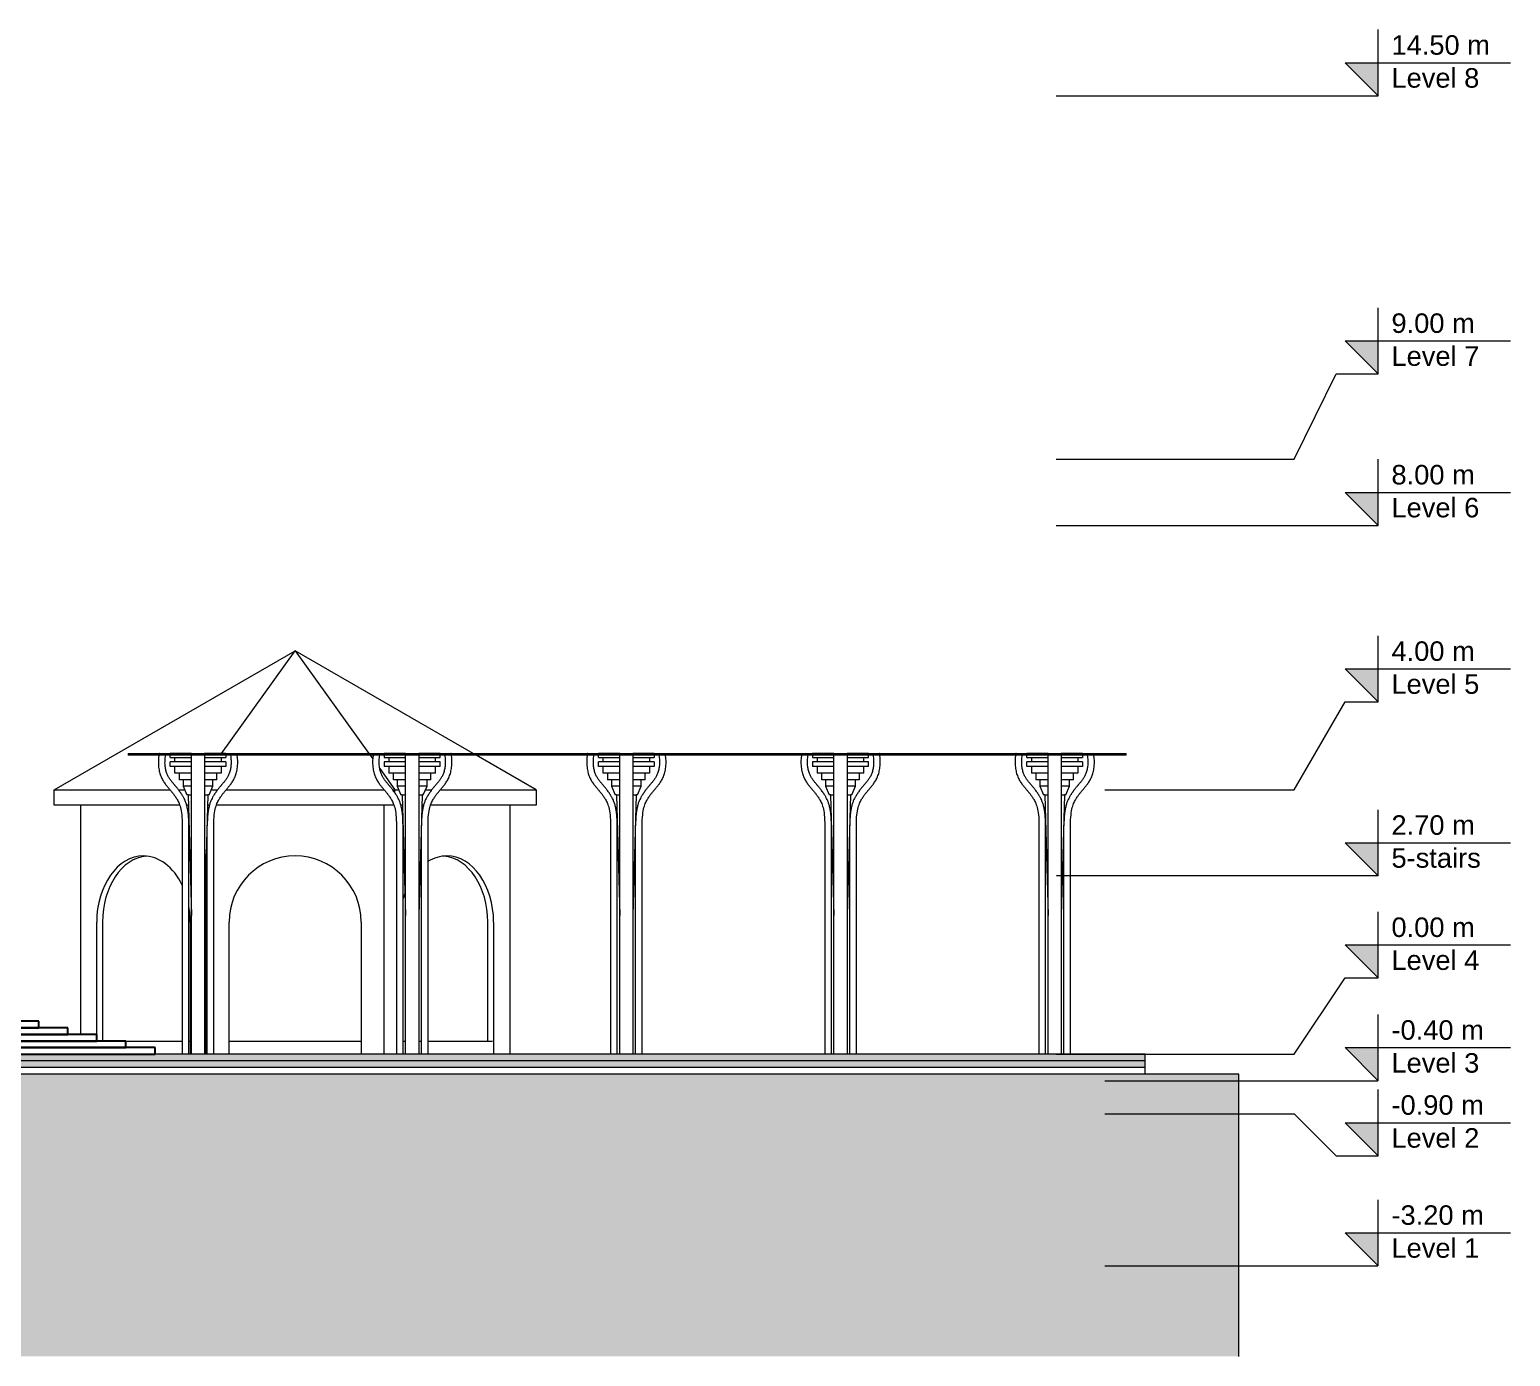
# Model space of a CAD drawing. Header units: millimetres. Extents: x -53195 to 48757, y -8729 to 15500.
# Drawn here: x 26356 to 48757, y -4570 to 15500 of the extents above; entities that cross this region are included whole.
import ezdxf

# ---------------------------------------------------------------- set-up
doc = ezdxf.new("R2010")
doc.units = ezdxf.units.MM
doc.linetypes.add('Centre', pattern=[31.75, 6.35, -4.7625, 15.875, -4.7625])
for name, color, linetype, lineweight in [('A-DETL-GENF', 92, 'Continuous', 9), ('A-DETL-THIN', 151, 'Continuous', 9), ('A-FLOR-FNSH', 192, 'Continuous', 35), ('A-FLOR-LEVL', 51, 'Continuous', 9), ('A-FLOR-MCUT', 51, 'Continuous', 9), ('A-FLOR-PATT', 8, 'Continuous', 35), ('A-GENM', 13, 'Continuous', 9), ('A-GLAZ-CURT', 52, 'Continuous', 9), ('A-ROOF', 132, 'Continuous', 9), ('I-WALL', 2, 'Continuous', 9), ('S-FNDN', 32, 'Continuous', 9)]:
    doc.layers.add(name, color=color, linetype=linetype, lineweight=lineweight)
doc.styles.add('Arial', font='arial.ttf', dxfattribs={"height": 295.05988})

# ---------------------------------------------------------------- blocks, each defined once
blk = doc.blocks.new('water view - water view-248773-Section 4')
at = {"layer": 'A-GENM', "lineweight": 25}
for p, q in [((24657, 1059), (24485, 1059)), ((26493, 500), (22650, 500)), ((22650, 500), (22650, 400)), ((26493, 400), (26493, 500)), ((27373, 300), (21770, 300)), ((21770, 300), (21770, 200)), ((26933, 400), (22210, 400)), ((22210, 400), (22210, 300)), ((22210, 300), (26933, 300)), ((22650, 400), (26493, 400)), ((26933, 300), (26933, 400)), ((27373, 200), (27373, 300)), ((28253, 100), (20889, 100)), ((20889, 100), (20889, 0)), ((20889, 0), (28253, 0)), ((27813, 200), (21329, 200)), ((21329, 200), (21329, 100)), ((21329, 100), (27813, 100)), ((21770, 200), (27373, 200)), ((27813, 100), (27813, 200)), ((28253, 0), (28253, 100))]:
    blk.add_line(p, q, dxfattribs=at)
blk.add_open_spline([(24485, 1059), (24488, 1056), (24493, 1050), (24501, 1042), (24508, 1036), (24514, 1031), (24519, 1028), (24523, 1024), (24528, 1021), (24533, 1018), (24538, 1016), (24543, 1014), (24549, 1012), (24554, 1010), (24560, 1009), (24566, 1009), (24571, 1009), (24577, 1009), (24583, 1009), (24588, 1010), (24594, 1012), (24598, 1014), (24602, 1015), (24606, 1017), (24612, 1020), (24618, 1024), (24622, 1026), (24625, 1028), (24628, 1030), (24633, 1035), (24639, 1040), (24648, 1048), (24653, 1054), (24657, 1059)], degree=3, knots=[0, 0, 0, 0, 0.055556, 0.111111, 0.166667, 0.194444, 0.222222, 0.25, 0.277778, 0.305556, 0.333333, 0.361111, 0.388889, 0.416667, 0.444444, 0.472222, 0.5, 0.527778, 0.555556, 0.583333, 0.611111, 0.638889, 0.652778, 0.666667, 0.708333, 0.75, 0.770833, 0.78125, 0.791667, 0.833333, 0.875, 0.916667, 1, 1, 1, 1], dxfattribs=at)
blk = doc.blocks.new('Family8 - COLUMN-249135-Section 4')
at = {"layer": 'A-GENM'}
for p, q in [((28319, 4549), (28316, 4550)), ((28478, 4524), (28478, 4490)), ((28803, 4550), (28480, 4550)), ((28480, 4490), (28803, 4490)), ((28550, 4490), (28550, 4426)), ((28803, 4550), (29003, 4550)), ((29326, 4550), (29003, 4550)), ((29003, 4490), (29326, 4490)), ((29257, 4426), (29257, 4490)), ((29328, 4490), (29328, 4524)), ((29492, 4550), (29489, 4549)), ((28478, 4426), (28478, 4351)), ((28803, 4426), (28480, 4426)), ((28803, 4351), (28480, 4351)), ((28550, 4351), (28550, 4251)), ((29326, 4426), (29003, 4426)), ((29326, 4351), (29003, 4351)), ((29257, 4251), (29257, 4351)), ((29328, 4351), (29328, 4426)), ((28803, 4251), (28551, 4251)), ((28618, 4251), (28618, 4152)), ((28803, 4152), (28620, 4152)), ((28678, 4152), (28678, 4057)), ((28678, 4057), (28734, 3923)), ((28803, 4057), (28678, 4057)), ((29255, 4251), (29003, 4251)), ((29186, 4152), (29003, 4152)), ((29128, 4057), (29003, 4057)), ((29072, 3923), (29128, 4057)), ((29128, 4057), (29128, 4152)), ((29188, 4152), (29188, 4251)), ((28752, 3923), (28734, 3923)), ((28753, 3923), (28803, 3923)), ((28753, 3923), (28803, 2100)), ((29053, 3923), (29003, 2100)), ((29003, 3923), (29053, 3923)), ((29072, 3923), (29054, 3923)), ((28665, 3456), (28665, 0)), ((28765, 0), (28765, 3456)), ((28803, 0), (28803, 3456)), ((29003, 3456), (29003, 0)), ((29043, 0), (29043, 3456)), ((29143, 0), (29143, 3456))]:
    blk.add_line(p, q, dxfattribs=at)
for points, knots in [([(28312, 4524), (28303, 4466), (28301, 4382), (28317, 4282), (28337, 4213), (28365, 4154), (28396, 4103), (28430, 4059), (28463, 4020), (28494, 3984), (28523, 3948), (28547, 3916), (28566, 3887), (28581, 3865), (28596, 3840), (28616, 3801), (28640, 3739), (28660, 3628), (28665, 3521), (28665, 3456)], [-2.610289, -2.610289, -2.610289, -2.610289, -2.321029, -2.155241, -1.989453, -1.823666, -1.657878, -1.49209, -1.326302, -1.160515, -0.994727, -0.828939, -0.746045, -0.663151, -0.580257, -0.497363, -0.331576, -0.165788, 0, 0, 0, 0]), ([(28765, 3456), (28765, 3524), (28761, 3609), (28748, 3701), (28736, 3760), (28720, 3810), (28702, 3853), (28687, 3883), (28674, 3904), (28667, 3916), (28662, 3924), (28656, 3933), (28650, 3943), (28642, 3955), (28631, 3970), (28618, 3988), (28602, 4009), (28586, 4028), (28571, 4048), (28558, 4063), (28547, 4076), (28536, 4089), (28523, 4104), (28508, 4123), (28493, 4142), (28474, 4167), (28457, 4195), (28442, 4225), (28432, 4249), (28423, 4276), (28415, 4305), (28410, 4337), (28404, 4383), (28403, 4444), (28409, 4498), (28413, 4524)], [0, 0, 0, 0, 0.165788, 0.248682, 0.331576, 0.414469, 0.497363, 0.580257, 0.621704, 0.663151, 0.683875, 0.704598, 0.746045, 0.787492, 0.828939, 0.911833, 0.994727, 1.077621, 1.160515, 1.243408, 1.284855, 1.326302, 1.409196, 1.49209, 1.574984, 1.657878, 1.823666, 1.90656, 1.989453, 2.072347, 2.155241, 2.238135, 2.321029, 2.486817, 2.637193, 2.637193, 2.637193, 2.637193]), ([(28803, 3456), (28803, 3521), (28803, 3628), (28803, 3739), (28803, 3801), (28803, 3840), (28803, 3865), (28803, 3887), (28803, 3916), (28803, 3948), (28803, 3984), (28803, 4020), (28803, 4059), (28803, 4103), (28803, 4154), (28803, 4213), (28803, 4282), (28803, 4382), (28803, 4466), (28803, 4524)], [0, 0, 0, 0, 0.165788, 0.331576, 0.497363, 0.580257, 0.663151, 0.746045, 0.828939, 0.994727, 1.160515, 1.326302, 1.49209, 1.657878, 1.823666, 1.989453, 2.155241, 2.321029, 2.610289, 2.610289, 2.610289, 2.610289]), ([(29003, 4524), (29003, 4466), (29003, 4382), (29003, 4282), (29003, 4213), (29003, 4154), (29003, 4103), (29003, 4059), (29003, 4020), (29003, 3984), (29003, 3948), (29003, 3916), (29003, 3887), (29003, 3865), (29003, 3840), (29003, 3801), (29003, 3739), (29003, 3628), (29003, 3521), (29003, 3456)], [-2.610289, -2.610289, -2.610289, -2.610289, -2.321029, -2.155241, -1.989453, -1.823666, -1.657878, -1.49209, -1.326302, -1.160515, -0.994727, -0.828939, -0.746045, -0.663151, -0.580257, -0.497363, -0.331576, -0.165788, 0, 0, 0, 0]), ([(29395, 4524), (29400, 4498), (29405, 4444), (29404, 4383), (29399, 4337), (29393, 4305), (29385, 4276), (29376, 4249), (29366, 4225), (29351, 4195), (29334, 4167), (29315, 4142), (29301, 4123), (29285, 4104), (29272, 4089), (29261, 4076), (29250, 4063), (29237, 4048), (29222, 4028), (29206, 4009), (29190, 3988), (29177, 3970), (29167, 3955), (29159, 3943), (29152, 3933), (29147, 3924), (29141, 3916), (29134, 3904), (29122, 3883), (29106, 3853), (29088, 3810), (29073, 3760), (29060, 3701), (29047, 3609), (29043, 3524), (29043, 3456)], [-2.637193, -2.637193, -2.637193, -2.637193, -2.486817, -2.321029, -2.238135, -2.155241, -2.072347, -1.989453, -1.90656, -1.823666, -1.657878, -1.574984, -1.49209, -1.409196, -1.326302, -1.284855, -1.243408, -1.160515, -1.077621, -0.994727, -0.911833, -0.828939, -0.787492, -0.746045, -0.704598, -0.683875, -0.663151, -0.621704, -0.580257, -0.497363, -0.414469, -0.331576, -0.248682, -0.165788, 0, 0, 0, 0]), ([(29143, 3456), (29143, 3521), (29148, 3628), (29169, 3739), (29192, 3801), (29212, 3840), (29227, 3865), (29242, 3887), (29261, 3916), (29285, 3948), (29314, 3984), (29345, 4020), (29378, 4059), (29412, 4103), (29444, 4154), (29471, 4213), (29492, 4282), (29507, 4382), (29505, 4466), (29496, 4524)], [0, 0, 0, 0, 0.165788, 0.331576, 0.497363, 0.580257, 0.663151, 0.746045, 0.828939, 0.994727, 1.160515, 1.326302, 1.49209, 1.657878, 1.823666, 1.989453, 2.155241, 2.321029, 2.610289, 2.610289, 2.610289, 2.610289])]:
    blk.add_open_spline(points, degree=3, knots=knots, dxfattribs=at)
blk = doc.blocks.new('System Panel - Glazed-249321-Section 4')
at = {"layer": 'A-GLAZ-CURT'}
for p, q in [((27846, 4549), (42946, 4549)), ((27846, 4549), (27846, 4524)), ((42946, 4524), (27846, 4524)), ((42946, 4524), (42946, 4549))]:
    blk.add_line(p, q, dxfattribs=at)
blk = doc.blocks.new('标高 - M_Level Head - Triangle Spot-152738-Section 4')
at = {"layer": 'A-FLOR-LEVL'}
blk.add_hatch(color=256, dxfattribs=at).paths.add_polyline_path([(46757, -2700), (46757, -3200), (46257, -2700)], flags=0)
for p, q in [((46757, -3200), (46757, -2200)), ((46257, -2700), (46757, -3200)), ((46257, -2700), (48757, -2700))]:
    blk.add_line(p, q, dxfattribs=at)

msp = doc.modelspace()

# ---------------------------------------------------------------- hatches: boundary and pattern name
at = {"layer": 'A-DETL-GENF'}
h = msp.add_hatch(dxfattribs=at)
h.set_pattern_fill('FP_4', style=0, pattern_type=2)
h.set_pattern_definition([(0, (-5970.54, 5575), (635, 635), [635, -635]), (0, (-5970.54, 5813.1), (635, 635), [635, -635]), (0, (-5970.54, 6051.25), (635, 635), [635, -635]), (90, (-5891.17, 6130.6), (-635, 635), [635, -635]), (90, (-5653.04, 6130.6), (-635, 635), [635, -635]), (90, (-5414.9, 6130.6), (-635, 635), [635, -635])])
h.paths.add_polyline_path([(567, -4570), (44650, -4570), (44650, -300), (11605, -300), (11603, -900), (860, -900), (860, -1100), (-2048, -1100), (-2048, -3350), (-31904, -3350), (-31904, -800), (-53195, -800), (-53195, -4570), (-2702, -4570)], flags=0)
at = {"layer": 'A-FLOR-PATT', "lineweight": 9}
h = msp.add_hatch(dxfattribs=at)
h.set_pattern_fill('FP_2', color=256, style=0, pattern_type=2)
h.set_pattern_definition([(0, (-5970.54, 5575), (812.8, 203.2), [33.528, -576.072, 33.528, -576.072, -3251.2]), (0, (-5970.54, 5575), (812.8, 203.2), [-1219.2, 33.528, -1185.672, 33.528, -576.072, -1422.4]), (0, (-5970.54, 5575), (812.8, 203.2), [-3048, 33.528, -372.872, 33.528, -982.472]), (120, (-5665.74, 5676.6), (-582.3764, 602.30545), [33.528, -576.072, 33.528, -3827.272]), (120, (-5665.74, 5676.6), (-582.3764, 602.30545), [-643.128, -576.072, 33.528, -1185.672, -2032]), (120, (-5665.74, 5676.6), (-582.3764, 602.30545), [-2438.4, 33.528, -576.072, 33.528, -1388.872]), (120, (-5665.74, 5676.6), (-582.3764, 602.30545), [-3081.528, -372.872, 33.528, -982.472]), (240, (-5564.14, 6083), (-230.4236, -805.50545), [33.528, -576.072, 33.528, -576.072, -3251.2]), (240, (-5564.14, 6083), (-230.4236, -805.50545), [-1219.2, 33.528, -1185.672, 33.528, -576.072, -1422.4]), (240, (-5564.14, 6083), (-230.4236, -805.50545), [-3048, 33.528, -372.872, 33.528, -982.472])])
h.paths.add_polyline_path([(18127, -100), (43234, -100), (43234, 0), (18285, 0), (18288, -77)], flags=0)
h.paths.add_polyline_path([(16912, -100), (18127, -100), (17979, -79), (17980, 0), (11605, 0), (11605, -100), (15277, -100)], flags=0)
at = {"layer": 'A-FLOR-PATT'}
msp.add_hatch(color=256, dxfattribs=at).paths.add_polyline_path([(16912, -200), (43234, -200), (43234, -100), (11605, -100), (11605, -200), (15277, -200)], flags=0)

# ---------------------------------------------------------------- linework, layer by layer
at = {"layer": 'A-DETL-THIN'}
for p, q in [((44650, -300), (11605, -300)), ((44650, -4570), (44650, -300))]:
    msp.add_line(p, q, dxfattribs=at)
at = {"layer": 'A-FLOR-FNSH', "color": 1, "lineweight": 18}
for p, q in [((43234, 0), (18285, 0)), ((43234, -300), (43234, 0))]:
    msp.add_line(p, q, dxfattribs=at)
at = {"layer": 'A-FLOR-LEVL', "linetype": 'Centre'}
for p, q in [((41884, 14500), (46757, 14500)), ((41884, 9000), (45487, 9000)), ((41884, 8000), (46757, 8000)), ((42620, 4000), (45487, 4000)), ((46757, 2700), (41884, 2700)), ((41884, 0), (45487, 0)), ((42620, -400), (46757, -400)), ((42620, -900), (45487, -900)), ((42620, -3200), (46757, -3200))]:
    msp.add_line(p, q, dxfattribs=at)
at = {"layer": 'A-FLOR-LEVL'}
for p, q in [((45487, 9000), (46122, 10291)), ((46122, 10291), (46757, 10291)), ((45487, 4000), (46260, 5331)), ((46260, 5331), (46757, 5331)), ((45487, 0), (46260, 1154)), ((46260, 1154), (46757, 1154)), ((45487, -900), (46122, -1535)), ((46122, -1535), (46757, -1535))]:
    msp.add_line(p, q, dxfattribs=at)
at = {"layer": 'A-FLOR-MCUT'}
for p, q in [((43234, -100), (11605, -100)), ((43234, -200), (11605, -200))]:
    msp.add_line(p, q, dxfattribs=at)
at = {"layer": 'A-ROOF'}
for p, q in [((26727, 4000), (30373, 6105)), ((29258, 4550), (30373, 6105)), ((30373, 6105), (31489, 4549)), ((33067, 4549), (30373, 6105)), ((31507, 4524), (31546, 4470)), ((34019, 4000), (33110, 4524)), ((31653, 4321), (31883, 4000)), ((26727, 4000), (28480, 4000)), ((26727, 3769), (26727, 4000)), ((28609, 4000), (28702, 4000)), ((29104, 4000), (29200, 4000)), ((29328, 4000), (31720, 4000)), ((31849, 4000), (31942, 4000)), ((31883, 3952), (31883, 4000)), ((32344, 4000), (32439, 4000)), ((32568, 4000), (34019, 4000)), ((34019, 4000), (34019, 3769)), ((28627, 3769), (26727, 3769)), ((28757, 3769), (28732, 3769)), ((29076, 3769), (29049, 3769)), ((31867, 3769), (29181, 3769)), ((31997, 3769), (31972, 3769)), ((32316, 3769), (32289, 3769)), ((34019, 3769), (32421, 3769))]:
    msp.add_line(p, q, dxfattribs=at)
at = {"layer": 'I-WALL'}
for p, q in [((27127, 3769), (27127, 300)), ((31717, 3769), (31717, 0)), ((33619, 3769), (33619, 0)), ((29029, 0), (29029, 3034)), ((27371, 300), (27371, 2000)), ((27459, 2000), (27459, 200)), ((28785, 2000), (28785, 0)), ((29373, 0), (29373, 2000)), ((31373, 2000), (31373, 0)), ((33288, 200), (33288, 2000)), ((33375, 2000), (33375, 0))]:
    msp.add_line(p, q, dxfattribs=at)
for start, end in [(90, 180), (0, 90)]:
    msp.add_arc((30373, 2000), 1000, start, end, dxfattribs=at)
for centre, start_param, end_param in [((28078, 2000), 0, 1.570796), ((28166, 2000), 0.06213, 1.570796), ((28078, 2000), 5.301876, 6.283185), ((32668, 2000), 0, 0.415691), ((32580, 2000), 4.712389, 6.221055), ((32668, 2000), 4.712389, 6.283185), ((32668, 2000), 0.57658, 0.61169), ((32668, 2000), 1.114265, 1.217975), ((28078, 2000), 4.712389, 4.948568)]:
    msp.add_ellipse(centre, major_axis=(0, 1000), ratio=0.707107, start_param=start_param, end_param=end_param, dxfattribs=at)
at = {"layer": 'S-FNDN'}
for p, q in [((27813, 200), (28665, 200)), ((28765, 200), (28785, 200)), ((29373, 200), (31373, 200)), ((32005, 200), (32043, 200)), ((32243, 200), (32283, 200)), ((32383, 200), (33358, 200))]:
    msp.add_line(p, q, dxfattribs=at)

# ---------------------------------------------------------------- block references
at = {"layer": 'A-FLOR-LEVL'}
for p in [(0, 17700), (0, 13491), (0, 11200), (0, 8531), (0, 5900), (0, 4354), (0, 2800), (0, 1665), (0, 0)]:
    msp.add_blockref('标高 - M_Level Head - Triangle Spot-152738-Section 4', p, dxfattribs=at)
at = {"layer": 'A-GENM'}
for name, p in [('Family8 - COLUMN-249135-Section 4', (0, 0)), ('Family8 - COLUMN-249135-Section 4', (3240, 0)), ('Family8 - COLUMN-249135-Section 4', (6480, 0)), ('Family8 - COLUMN-249135-Section 4', (9720, 0)), ('Family8 - COLUMN-249135-Section 4', (12960, 0)), ('water view - water view-248773-Section 4', (0, 0))]:
    msp.add_blockref(name, p, dxfattribs=at)
at = {"layer": 'A-GLAZ-CURT'}
msp.add_blockref('System Panel - Glazed-249321-Section 4', (0, 0), dxfattribs=at)

# ---------------------------------------------------------------- texts
at = {"layer": 'A-FLOR-LEVL', "char_height": 295.1, "attachment_point": 1, "line_spacing_factor": 0.938532, "style": 'Arial'}
for s, insert, width in [('14.50 m', (46958, 15415), 1774.63), ('Level 8', (46958, 14917), 1587.44), ('9.00 m', (46958, 11207), 1501.05), ('Level 7', (46958, 10709), 1587.44), ('8.00 m', (46958, 8915), 1501.05), ('Level 6', (46958, 8417), 1587.44), ('4.00 m', (46958, 6246), 1501.05), ('Level 5', (46958, 5748), 1587.44), ('2.70 m', (46958, 3615), 1501.05), ('5-stairs', (46958, 3117), 1605.44), ('0.00 m', (46958, 2069), 1501.05), ('Level 4', (46958, 1571), 1587.44), ('-0.40 m', (46958, 515), 1663.04), ('Level 3', (46958, 17), 1587.44), ('-0.90 m', (46958, -620), 1663.04), ('Level 2', (46958, -1118), 1587.44), ('-3.20 m', (46958, -2285), 1663.04), ('Level 1', (46958, -2783), 1587.44)]:
    msp.add_mtext(s, dxfattribs=dict(at, insert=insert, width=width))

doc.saveas('drawing.dxf')
